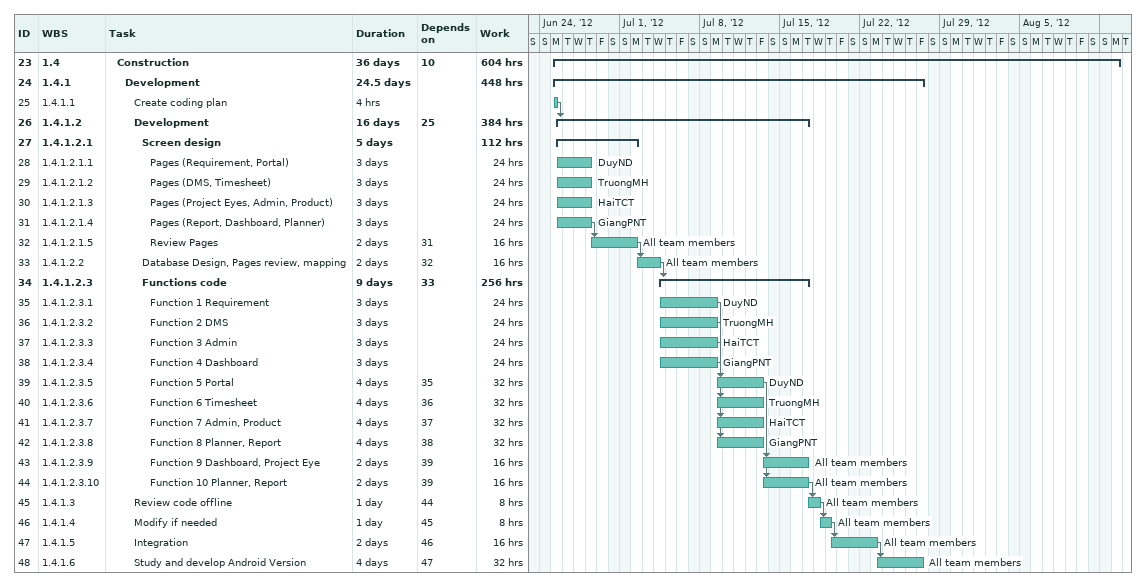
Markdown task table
| ID | WBS | Task | Duration | Start | Finish | Predecessors | Resources | Work (h) |
|---|---|---|---|---|---|---|---|---|
| 23 | 1.4 | **Construction** | 36d | 2012-06-25 | 2012-08-13 | 10 |  | 604 |
| 24 | 1.4.1 | **Development** | 24.5d | 2012-06-25 | 2012-07-27 |  |  | 448 |
| 25 | 1.4.1.1 | Create coding plan | 4h | 2012-06-25 | 2012-06-25 |  |  |  |
| 26 | 1.4.1.2 | **Development** | 16d | 2012-06-25 | 2012-07-17 | 25 |  | 384 |
| 27 | 1.4.1.2.1 | **Screen design** | 5d | 2012-06-25 | 2012-07-02 |  |  | 112 |
| 28 | 1.4.1.2.1.1 | Pages (Requirement, Portal) | 3d | 2012-06-25 | 2012-06-28 |  | DuyND | 24 |
| 29 | 1.4.1.2.1.2 | Pages (DMS, Timesheet) | 3d | 2012-06-25 | 2012-06-28 |  | TruongMH | 24 |
| 30 | 1.4.1.2.1.3 | Pages (Project Eyes, Admin, Product) | 3d | 2012-06-25 | 2012-06-28 |  | HaiTCT | 24 |
| 31 | 1.4.1.2.1.4 | Pages (Report, Dashboard, Planner) | 3d | 2012-06-25 | 2012-06-28 |  | GiangPNT | 24 |
| 32 | 1.4.1.2.1.5 | Review Pages | 2d | 2012-06-28 | 2012-07-02 | 31 | All team members | 16 |
| 33 | 1.4.1.2.2 | Database Design, Pages review, mapping | 2d | 2012-07-02 | 2012-07-04 | 32 | All team members | 16 |
| 34 | 1.4.1.2.3 | **Functions code** | 9d | 2012-07-04 | 2012-07-17 | 33 |  | 256 |
| 35 | 1.4.1.2.3.1 | Function 1 Requirement | 3d | 2012-07-04 | 2012-07-09 |  | DuyND | 24 |
| 36 | 1.4.1.2.3.2 | Function 2 DMS | 3d | 2012-07-04 | 2012-07-09 |  | TruongMH | 24 |
| 37 | 1.4.1.2.3.3 | Function 3 Admin | 3d | 2012-07-04 | 2012-07-09 |  | HaiTCT | 24 |
| 38 | 1.4.1.2.3.4 | Function 4 Dashboard | 3d | 2012-07-04 | 2012-07-09 |  | GiangPNT | 24 |
| 39 | 1.4.1.2.3.5 | Function 5 Portal | 4d | 2012-07-09 | 2012-07-13 | 35 | DuyND | 32 |
| 40 | 1.4.1.2.3.6 | Function 6 Timesheet | 4d | 2012-07-09 | 2012-07-13 | 36 | TruongMH | 32 |
| 41 | 1.4.1.2.3.7 | Function 7 Admin, Product | 4d | 2012-07-09 | 2012-07-13 | 37 | HaiTCT | 32 |
| 42 | 1.4.1.2.3.8 | Function 8 Planner, Report | 4d | 2012-07-09 | 2012-07-13 | 38 | GiangPNT | 32 |
| 43 | 1.4.1.2.3.9 | Function 9 Dashboard, Project Eye | 2d | 2012-07-13 | 2012-07-17 | 39 | All team members | 16 |
| 44 | 1.4.1.2.3.10 | Function 10 Planner, Report | 2d | 2012-07-13 | 2012-07-17 | 39 | All team members | 16 |
| 45 | 1.4.1.3 | Review code offline | 1d | 2012-07-17 | 2012-07-18 | 44 | All team members | 8 |
| 46 | 1.4.1.4 | Modify if needed | 1d | 2012-07-18 | 2012-07-19 | 45 | All team members | 8 |
| 47 | 1.4.1.5 | Integration | 2d | 2012-07-19 | 2012-07-23 | 46 | All team members | 16 |
| 48 | 1.4.1.6 | Study and develop Android Version | 4d | 2012-07-23 | 2012-07-27 | 47 | All team members | 32 |
